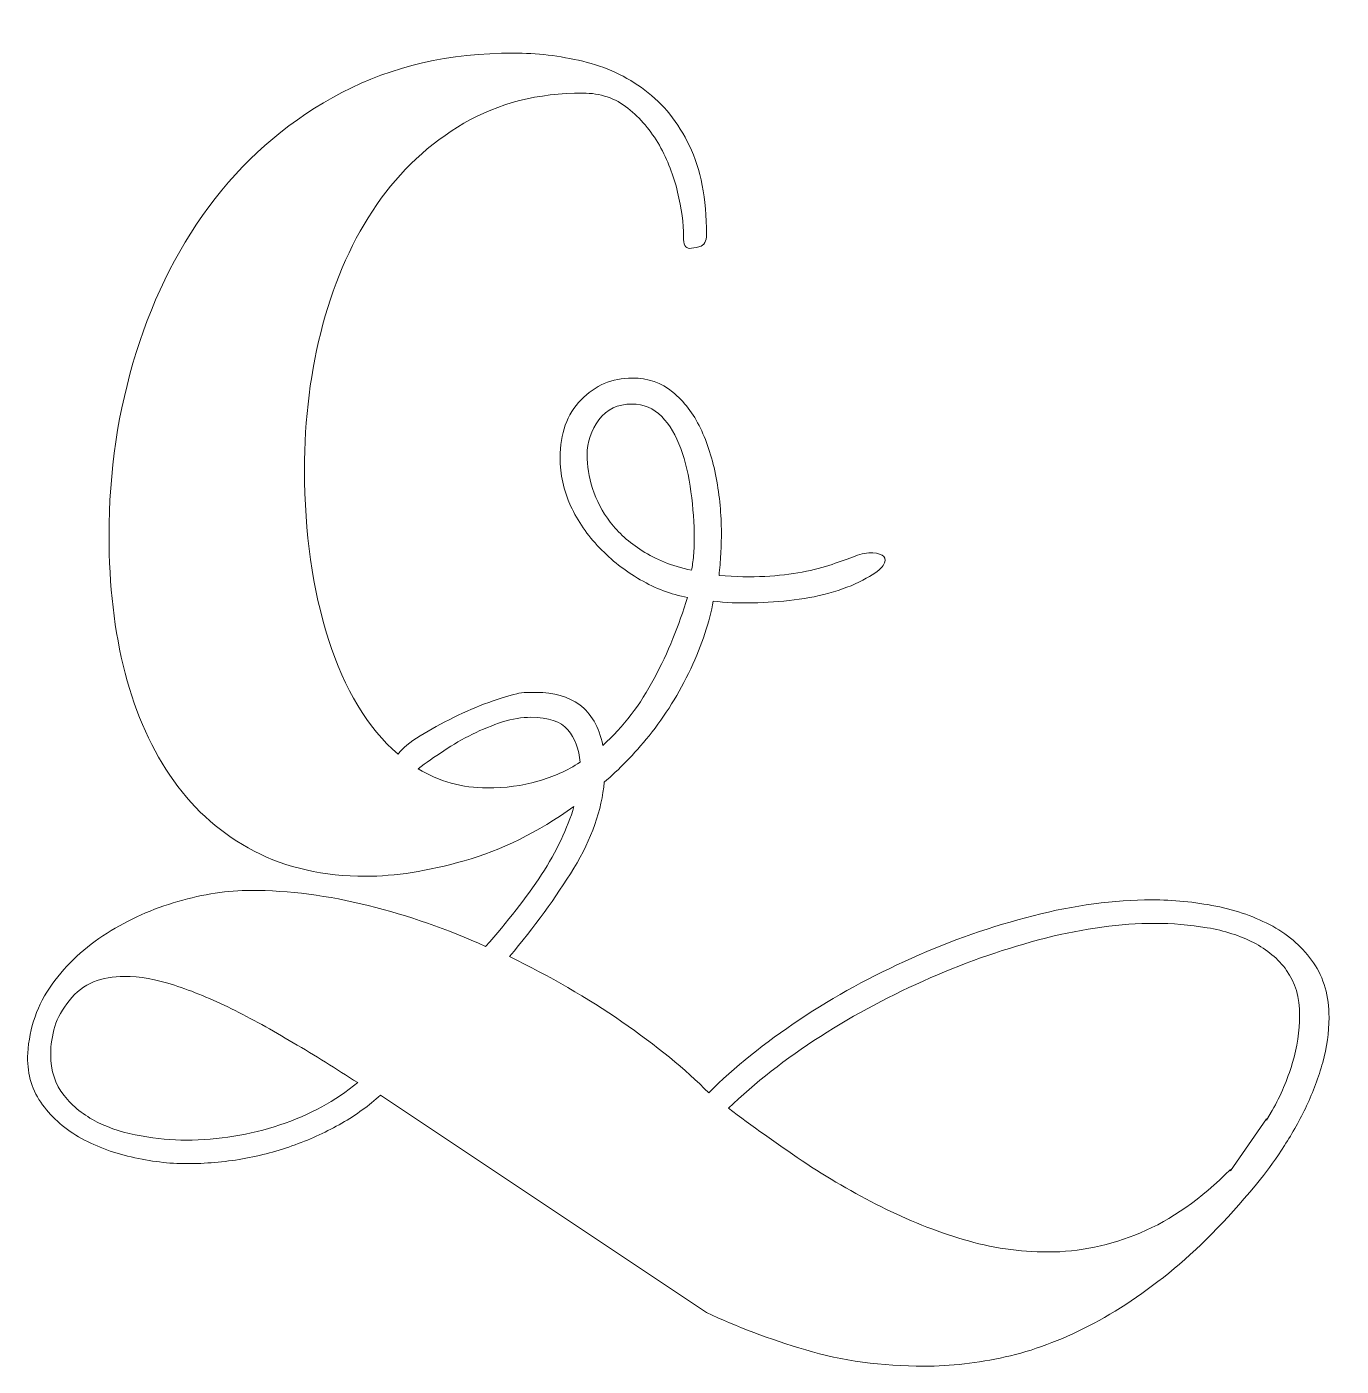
# Model space of a CAD drawing. Header units: millimetres. Extents: x -989 to 989, y -553 to 553.
# Drawn here: x 430.2 to 461.77, y 87.07 to 119.24 of the extents above; entities that cross this region are included whole.
import ezdxf

# ---------------------------------------------------------------- set-up
doc = ezdxf.new("R2010")
doc.units = ezdxf.units.MM
doc.header["$MEASUREMENT"] = 0
doc.layers.add('Camada 1', color=7, linetype='Continuous')

msp = doc.modelspace()

# ---------------------------------------------------------------- linework, layer by layer
at = {"layer": 'Camada 1', "color": 250, "lineweight": 9}
for points, knots in [([(466.1246, 133.9325), (466.6877, 133.9325), (467.237, 133.873), (467.7725, 133.754), (467.7725, 133.754), (468.3127, 133.6305), (468.8437, 133.4748), (469.3701, 133.2826), (469.3701, 133.2826), (469.3701, 133.2826), (469.9881, 133.0902), (469.9881, 133.0902), (469.9881, 133.0902), (470.1849, 133.4931), (470.3451, 134.0516), (470.4779, 134.7656), (470.4779, 134.7656), (470.6107, 135.4798), (470.7343, 136.2808), (470.8578, 137.1781), (470.8578, 137.1781), (470.9768, 138.0753), (471.1096, 139.032), (471.2606, 140.0391), (471.2606, 140.0391), (471.4072, 141.0507), (471.5949, 142.0578), (471.8238, 143.0603), (471.8238, 143.0603), (472.0572, 144.0627), (472.341, 145.0195), (472.6843, 145.9351), (472.6843, 145.9351), (473.0276, 146.8506), (473.4625, 147.6654), (473.9889, 148.3749), (473.9889, 148.3749), (474.0256, 148.4207), (474.0713, 148.4848), (474.1355, 148.5718), (474.1355, 148.5718), (474.1995, 148.6541), (474.2681, 148.7319), (474.3506, 148.8006), (474.3506, 148.8006), (473.7418, 148.6999), (473.078, 148.5489), (472.3593, 148.3565), (472.3593, 148.3565), (471.6407, 148.1598), (470.9082, 147.9125), (470.162, 147.6104), (470.162, 147.6104), (469.4205, 147.3037), (468.688, 146.9512), (467.9648, 146.5439), (467.9648, 146.5439), (467.2461, 146.1364), (466.5869, 145.6741), (465.9919, 145.1477), (465.9919, 145.1477), (465.8316, 145.0103), (465.6576, 144.841), (465.47, 144.6488), (465.47, 144.6488), (465.2777, 144.4519), (465.1038, 144.2459), (464.9344, 144.0216), (464.9344, 144.0216), (464.7696, 143.7973), (464.6323, 143.573), (464.5179, 143.3441), (464.5179, 143.3441), (464.4035, 143.1152), (464.3439, 142.8909), (464.3439, 142.6758), (464.3439, 142.6758), (464.3439, 142.4698), (464.3942, 142.2913), (464.4996, 142.1402), (464.4996, 142.1402), (464.6002, 141.9937), (464.733, 141.8747), (464.8978, 141.7877), (464.8978, 141.7877), (465.0626, 141.7053), (465.2594, 141.6413), (465.4792, 141.6), (465.4792, 141.6), (465.7034, 141.5588), (465.9323, 141.5405), (466.1703, 141.5405), (466.1703, 141.5405), (466.2528, 141.5405), (466.326, 141.5451), (466.4038, 141.5497), (466.4038, 141.5497), (466.4771, 141.5543), (466.5549, 141.5588), (466.6327, 141.5726), (466.6327, 141.5726), (466.3718, 141.7786), (466.239, 142.067), (466.239, 142.4469), (466.239, 142.4469), (466.239, 142.7764), (466.3535, 143.0786), (466.5824, 143.3533), (466.5824, 143.3533), (466.8113, 143.6279), (467.1088, 143.7653), (467.4704, 143.7653), (467.4704, 143.7653), (467.6215, 143.7653), (467.7725, 143.7332), (467.9236, 143.6645), (467.9236, 143.6645), (468.0792, 143.5958), (468.2166, 143.4997), (468.3356, 143.3807), (468.3356, 143.3807), (468.4546, 143.2617), (468.5507, 143.1244), (468.6286, 142.9779), (468.6286, 142.9779), (468.7018, 142.8268), (468.7384, 142.6667), (468.7384, 142.4972), (468.7384, 142.4972), (468.7384, 142.2317), (468.6652, 142.0028), (468.5233, 141.8106), (468.5233, 141.8106), (468.3814, 141.6184), (468.1937, 141.4536), (467.9511, 141.3208), (467.9511, 141.3208), (467.713, 141.1926), (467.4475, 141.0919), (467.15, 141.0324), (467.15, 141.0324), (466.8525, 140.9683), (466.5504, 140.9363), (466.2436, 140.9363), (466.2436, 140.9363), (465.9369, 140.9363), (465.6348, 140.9683), (465.3373, 141.0324), (465.3373, 141.0324), (465.0443, 141.0919), (464.7788, 141.1926), (464.5454, 141.3208), (464.5454, 141.3208), (464.3119, 141.4536), (464.1242, 141.6275), (463.9823, 141.8381), (463.9823, 141.8381), (463.8404, 142.0486), (463.7671, 142.305), (463.7671, 142.6025), (463.7671, 142.6025), (463.7671, 142.9688), (463.8862, 143.367), (464.1197, 143.7927), (464.1197, 143.7927), (464.3531, 144.223), (464.6369, 144.603), (464.971, 144.9371), (464.971, 144.9371), (465.7492, 145.7245), (466.6419, 146.4065), (467.649, 146.9787), (467.649, 146.9787), (468.656, 147.5509), (469.7134, 148.0407), (470.8304, 148.4481), (470.8304, 148.4481), (471.9473, 148.851), (473.0917, 149.1851), (474.2636, 149.4415), (474.2636, 149.4415), (475.4354, 149.6978), (476.5798, 149.913), (477.6877, 150.0869), (477.6877, 150.0869), (477.7792, 150.0961), (477.9211, 150.1098), (478.1088, 150.1281), (478.1088, 150.1281), (478.2965, 150.1464), (478.4887, 150.151), (478.6856, 150.1373), (478.6856, 150.1373), (478.8778, 150.1281), (479.0472, 150.0869), (479.1891, 150.0274), (479.1891, 150.0274), (479.3355, 149.9633), (479.4042, 149.8581), (479.4042, 149.707), (479.4042, 149.707), (479.4042, 149.707), (479.4042, 149.6246), (479.4042, 149.6246), (479.4042, 149.6246), (479.3355, 149.4735), (479.2761, 149.3728), (479.2258, 149.3133), (479.2258, 149.3133), (479.1753, 149.2584), (479.1159, 149.2126), (479.0518, 149.176), (479.0518, 149.176), (478.9923, 149.1439), (478.9236, 149.0981), (478.855, 149.0478), (478.855, 149.0478), (478.7863, 148.9975), (478.7131, 148.915), (478.6352, 148.8006), (478.6352, 148.8006), (478.0493, 148.1689), (477.5732, 147.4045), (477.207, 146.5072), (477.207, 146.5072), (476.8407, 145.61), (476.5341, 144.6395), (476.2915, 143.5958), (476.2915, 143.5958), (476.0442, 142.5568), (475.8246, 141.4765), (475.6277, 140.355), (475.6277, 140.355), (475.4354, 139.2335), (475.2203, 138.1256), (474.9868, 137.0408), (474.9868, 137.0408), (474.7488, 135.9513), (474.4604, 134.9168), (474.1171, 133.9234), (474.1171, 133.9234), (473.7738, 132.9346), (473.3298, 132.0557), (472.7805, 131.2912), (472.7805, 131.2912), (473.7509, 130.5588), (474.6573, 129.7578), (475.4995, 128.888), (475.4995, 128.888), (476.3418, 128.0183), (477.1154, 127.1714), (477.825, 126.3475), (477.825, 126.3475), (478.3743, 126.6313), (478.9831, 126.8922), (479.656, 127.1211), (479.656, 127.1211), (480.3244, 127.35), (481.0248, 127.5468), (481.7571, 127.7116), (481.7571, 127.7116), (482.4895, 127.8764), (483.2403, 128.0046), (484.0139, 128.0915), (484.0139, 128.0915), (484.7875, 128.1739), (485.552, 128.2197), (486.3073, 128.2197), (486.3073, 128.2197), (486.6597, 128.2197), (487.0809, 128.1968), (487.5661, 128.1602), (487.5661, 128.1602), (488.0559, 128.1189), (488.5594, 128.0457), (489.0859, 127.945), (489.0859, 127.945), (489.6124, 127.8398), (490.1387, 127.707), (490.656, 127.5422), (490.656, 127.5422), (491.1779, 127.3728), (491.6448, 127.1622), (492.0567, 126.9059), (492.0567, 126.9059), (492.4688, 126.6496), (492.8029, 126.3428), (493.0547, 125.995), (493.0547, 125.995), (493.3065, 125.6471), (493.43, 125.2442), (493.43, 124.7865), (493.43, 124.7865), (493.43, 124.3836), (493.3385, 123.9946), (493.1554, 123.6192), (493.1554, 123.6192), (492.9723, 123.2392), (492.7434, 122.8867), (492.4688, 122.5526), (492.4688, 122.5526), (492.1941, 122.223), (491.8919, 121.9209), (491.5578, 121.6554), (491.5578, 121.6554), (491.2282, 121.3853), (490.9169, 121.1519), (490.6285, 120.9596), (490.6285, 120.9596), (489.3239, 120.1128), (488.0972, 119.5085), (486.9481, 119.1468), (486.9481, 119.1468), (485.7946, 118.7853), (484.7189, 118.6067), (483.7118, 118.6067), (483.7118, 118.6067), (482.897, 118.6067), (482.1234, 118.6799), (481.3909, 118.831), (481.3909, 118.831), (480.6585, 118.9775), (479.9765, 119.1835), (479.3402, 119.449), (479.3402, 119.449), (478.7038, 119.7099), (478.1271, 120.0166), (477.6144, 120.3691), (477.6144, 120.3691), (477.0971, 120.7169), (476.6531, 121.0923), (476.2731, 121.4906), (476.2731, 121.4906), (476.2731, 121.4906), (469.7638, 128.3799), (469.7638, 128.3799), (469.7638, 128.3799), (469.3655, 128.1876), (468.9169, 128.0366), (468.418, 127.9359), (468.418, 127.9359), (467.919, 127.8306), (467.4017, 127.7802), (466.8616, 127.7802), (466.8616, 127.7802), (466.6465, 127.7802), (466.358, 127.7986), (465.9964, 127.8398), (465.9964, 127.8398), (465.6348, 127.8809), (465.2503, 127.945), (464.8383, 128.0366), (464.8383, 128.0366), (464.4263, 128.1281), (464.0143, 128.2563), (463.5977, 128.4165), (463.5977, 128.4165), (463.1858, 128.5767), (462.815, 128.7782), (462.4854, 129.0162), (462.4854, 129.0162), (462.1512, 129.2588), (461.8812, 129.5426), (461.666, 129.8676), (461.666, 129.8676), (461.4554, 130.1926), (461.3502, 130.5772), (461.3502, 131.012), (461.3502, 131.012), (461.3502, 131.5247), (461.5104, 131.9687), (461.8308, 132.3349), (461.8308, 132.3349), (462.1512, 132.7012), (462.554, 133.0033), (463.0347, 133.2459), (463.0347, 133.2459), (463.5154, 133.4839), (464.0327, 133.6625), (464.5866, 133.7677), (464.5866, 133.7677), (465.1404, 133.8776), (465.6531, 133.9325), (466.1246, 133.9325)], [0, 0, 0, 0, 0.0103093, 0.0103093, 0.0103093, 0.0103093, 0.0206186, 0.0206186, 0.0206186, 0.0206186, 0.0309278, 0.0309278, 0.0309278, 0.0309278, 0.0412371, 0.0412371, 0.0412371, 0.0412371, 0.0515464, 0.0515464, 0.0515464, 0.0515464, 0.0618557, 0.0618557, 0.0618557, 0.0618557, 0.0721649, 0.0721649, 0.0721649, 0.0721649, 0.0824742, 0.0824742, 0.0824742, 0.0824742, 0.0927835, 0.0927835, 0.0927835, 0.0927835, 0.1030928, 0.1030928, 0.1030928, 0.1030928, 0.1134021, 0.1134021, 0.1134021, 0.1134021, 0.1237113, 0.1237113, 0.1237113, 0.1237113, 0.1340206, 0.1340206, 0.1340206, 0.1340206, 0.1443299, 0.1443299, 0.1443299, 0.1443299, 0.1546392, 0.1546392, 0.1546392, 0.1546392, 0.1649485, 0.1649485, 0.1649485, 0.1649485, 0.1752577, 0.1752577, 0.1752577, 0.1752577, 0.185567, 0.185567, 0.185567, 0.185567, 0.1958763, 0.1958763, 0.1958763, 0.1958763, 0.2061856, 0.2061856, 0.2061856, 0.2061856, 0.2164948, 0.2164948, 0.2164948, 0.2164948, 0.2268041, 0.2268041, 0.2268041, 0.2268041, 0.2371134, 0.2371134, 0.2371134, 0.2371134, 0.2474227, 0.2474227, 0.2474227, 0.2474227, 0.257732, 0.257732, 0.257732, 0.257732, 0.2680412, 0.2680412, 0.2680412, 0.2680412, 0.2783505, 0.2783505, 0.2783505, 0.2783505, 0.2886598, 0.2886598, 0.2886598, 0.2886598, 0.2989691, 0.2989691, 0.2989691, 0.2989691, 0.3092784, 0.3092784, 0.3092784, 0.3092784, 0.3195876, 0.3195876, 0.3195876, 0.3195876, 0.3298969, 0.3298969, 0.3298969, 0.3298969, 0.3402062, 0.3402062, 0.3402062, 0.3402062, 0.3505155, 0.3505155, 0.3505155, 0.3505155, 0.3608247, 0.3608247, 0.3608247, 0.3608247, 0.371134, 0.371134, 0.371134, 0.371134, 0.3814433, 0.3814433, 0.3814433, 0.3814433, 0.3917526, 0.3917526, 0.3917526, 0.3917526, 0.4020619, 0.4020619, 0.4020619, 0.4020619, 0.4123711, 0.4123711, 0.4123711, 0.4123711, 0.4226804, 0.4226804, 0.4226804, 0.4226804, 0.4329897, 0.4329897, 0.4329897, 0.4329897, 0.443299, 0.443299, 0.443299, 0.443299, 0.4536082, 0.4536082, 0.4536082, 0.4536082, 0.4639175, 0.4639175, 0.4639175, 0.4639175, 0.4742268, 0.4742268, 0.4742268, 0.4742268, 0.4845361, 0.4845361, 0.4845361, 0.4845361, 0.4948454, 0.4948454, 0.4948454, 0.4948454, 0.5051546, 0.5051546, 0.5051546, 0.5051546, 0.5154639, 0.5154639, 0.5154639, 0.5154639, 0.5257732, 0.5257732, 0.5257732, 0.5257732, 0.5360825, 0.5360825, 0.5360825, 0.5360825, 0.5463918, 0.5463918, 0.5463918, 0.5463918, 0.556701, 0.556701, 0.556701, 0.556701, 0.5670103, 0.5670103, 0.5670103, 0.5670103, 0.5773196, 0.5773196, 0.5773196, 0.5773196, 0.5876289, 0.5876289, 0.5876289, 0.5876289, 0.5979381, 0.5979381, 0.5979381, 0.5979381, 0.6082474, 0.6082474, 0.6082474, 0.6082474, 0.6185567, 0.6185567, 0.6185567, 0.6185567, 0.628866, 0.628866, 0.628866, 0.628866, 0.6391753, 0.6391753, 0.6391753, 0.6391753, 0.6494845, 0.6494845, 0.6494845, 0.6494845, 0.6597938, 0.6597938, 0.6597938, 0.6597938, 0.6701031, 0.6701031, 0.6701031, 0.6701031, 0.6804124, 0.6804124, 0.6804124, 0.6804124, 0.6907216, 0.6907216, 0.6907216, 0.6907216, 0.7010309, 0.7010309, 0.7010309, 0.7010309, 0.7113402, 0.7113402, 0.7113402, 0.7113402, 0.7216495, 0.7216495, 0.7216495, 0.7216495, 0.7319588, 0.7319588, 0.7319588, 0.7319588, 0.742268, 0.742268, 0.742268, 0.742268, 0.7525773, 0.7525773, 0.7525773, 0.7525773, 0.7628866, 0.7628866, 0.7628866, 0.7628866, 0.7731959, 0.7731959, 0.7731959, 0.7731959, 0.7835052, 0.7835052, 0.7835052, 0.7835052, 0.7938144, 0.7938144, 0.7938144, 0.7938144, 0.8041237, 0.8041237, 0.8041237, 0.8041237, 0.814433, 0.814433, 0.814433, 0.814433, 0.8247423, 0.8247423, 0.8247423, 0.8247423, 0.8350515, 0.8350515, 0.8350515, 0.8350515, 0.8453608, 0.8453608, 0.8453608, 0.8453608, 0.8556701, 0.8556701, 0.8556701, 0.8556701, 0.8659794, 0.8659794, 0.8659794, 0.8659794, 0.8762887, 0.8762887, 0.8762887, 0.8762887, 0.8865979, 0.8865979, 0.8865979, 0.8865979, 0.8969072, 0.8969072, 0.8969072, 0.8969072, 0.9072165, 0.9072165, 0.9072165, 0.9072165, 0.9175258, 0.9175258, 0.9175258, 0.9175258, 0.9278351, 0.9278351, 0.9278351, 0.9278351, 0.9381443, 0.9381443, 0.9381443, 0.9381443, 0.9484536, 0.9484536, 0.9484536, 0.9484536, 0.9587629, 0.9587629, 0.9587629, 0.9587629, 0.9690722, 0.9690722, 0.9690722, 0.9690722, 0.9793814, 0.9793814, 0.9793814, 0.9793814, 1, 1, 1, 1]), ([(446.6877, 105.4445), (446.6075, 104.9495), (446.4237, 104.4074), (446.1503, 103.8181), (446.1503, 103.8181), (445.8721, 103.2289), (445.5373, 102.6915), (445.1508, 102.2105), (445.1508, 102.2105), (444.7831, 101.7627), (444.4249, 101.3903), (444.0712, 101.098), (444.0712, 101.098), (444.0147, 100.4239), (443.7695, 99.7356), (443.3405, 99.0284), (443.3405, 99.0284), (442.9068, 98.3213), (442.393, 97.6142), (441.7943, 96.907), (441.7943, 96.907), (442.7701, 96.4356), (443.6706, 95.9123), (444.4955, 95.3418), (444.4955, 95.3418), (445.3206, 94.7714), (446.0183, 94.201), (446.5839, 93.6353), (446.5839, 93.6353), (447.1968, 94.2482), (447.9228, 94.8328), (448.7667, 95.3938), (448.7667, 95.3938), (449.6058, 95.9548), (450.5062, 96.445), (451.4585, 96.8693), (451.4585, 96.8693), (452.4155, 97.2983), (453.3866, 97.633), (454.3766, 97.8876), (454.3766, 97.8876), (455.3667, 98.1422), (456.3142, 98.2695), (457.2194, 98.2695), (457.2194, 98.2695), (457.738, 98.2695), (458.2518, 98.2176), (458.7609, 98.1186), (458.7609, 98.1186), (459.2653, 98.0196), (459.7226, 97.8546), (460.1281, 97.633), (460.1281, 97.633), (460.5334, 97.4067), (460.8635, 97.1144), (461.1086, 96.7561), (461.1086, 96.7561), (461.3585, 96.3978), (461.481, 95.9594), (461.481, 95.4409), (461.481, 95.4409), (461.481, 95.0825), (461.4292, 94.729), (461.3301, 94.366), (461.3301, 94.366), (461.2312, 94.0077), (461.0992, 93.6589), (460.9436, 93.3242), (460.9436, 93.3242), (460.7833, 92.9895), (460.6042, 92.6689), (460.4109, 92.3671), (460.4109, 92.3671), (460.2177, 92.0654), (460.0243, 91.8015), (459.8358, 91.561), (459.8358, 91.561), (459.1427, 90.7031), (458.4498, 89.9865), (457.7614, 89.4114), (457.7614, 89.4114), (457.0685, 88.8409), (456.3849, 88.3789), (455.7108, 88.0347), (455.7108, 88.0347), (455.032, 87.6859), (454.3625, 87.4361), (453.7025, 87.2899), (453.7025, 87.2899), (453.0425, 87.1438), (452.3966, 87.0683), (451.7602, 87.0683), (451.7602, 87.0683), (450.7325, 87.0683), (449.7849, 87.2004), (448.9128, 87.4597), (448.9128, 87.4597), (448.0406, 87.719), (447.2439, 88.0159), (446.5274, 88.36), (446.5274, 88.36), (446.5274, 88.36), (438.697, 93.5787), (438.697, 93.5787), (438.697, 93.5787), (438.4235, 93.3289), (438.1172, 93.1073), (437.7683, 92.9046), (437.7683, 92.9046), (437.4195, 92.7066), (437.047, 92.5322), (436.6463, 92.3861), (436.6463, 92.3861), (436.2455, 92.2352), (435.8213, 92.1268), (435.3829, 92.0466), (435.3829, 92.0466), (434.9398, 91.9712), (434.4919, 91.9335), (434.044, 91.9335), (434.044, 91.9335), (433.6197, 91.9335), (433.1766, 91.9853), (432.7099, 92.0938), (432.7099, 92.0938), (432.2478, 92.1975), (431.8236, 92.3625), (431.4465, 92.5794), (431.4465, 92.5794), (431.0693, 92.7962), (430.7676, 93.0743), (430.5366, 93.4091), (430.5366, 93.4091), (430.3056, 93.7484), (430.2019, 94.1397), (430.2255, 94.5876), (430.2255, 94.5876), (430.2631, 95.2004), (430.4565, 95.752), (430.8101, 96.2423), (430.8101, 96.2423), (431.1636, 96.7279), (431.602, 97.138), (432.13, 97.468), (432.13, 97.468), (432.6533, 97.798), (433.219, 98.0526), (433.8318, 98.2317), (433.8318, 98.2317), (434.4448, 98.4061), (435.0293, 98.4957), (435.5856, 98.4957), (435.5856, 98.4957), (436.5048, 98.4957), (437.443, 98.3731), (438.4047, 98.1327), (438.4047, 98.1327), (439.3664, 97.8923), (440.3046, 97.567), (441.2239, 97.1521), (441.2239, 97.1521), (441.7519, 97.7415), (442.1997, 98.3165), (442.5674, 98.8775), (442.5674, 98.8775), (442.9304, 99.4385), (443.1897, 99.9855), (443.3453, 100.5135), (443.3453, 100.5135), (442.4731, 99.8911), (441.5963, 99.4527), (440.71, 99.2076), (440.71, 99.2076), (439.8284, 98.9577), (439.0411, 98.8351), (438.3434, 98.8351), (438.3434, 98.8351), (437.3299, 98.8351), (436.4389, 99.0378), (435.6657, 99.4385), (435.6657, 99.4385), (434.8973, 99.8393), (434.2514, 100.4003), (433.7329, 101.1263), (433.7329, 101.1263), (433.2143, 101.8522), (432.823, 102.7149), (432.5637, 103.7144), (432.5637, 103.7144), (432.3044, 104.7185), (432.1772, 105.8217), (432.1772, 107.0239), (432.1772, 107.0239), (432.1772, 108.5559), (432.394, 110.022), (432.8324, 111.4175), (432.8324, 111.4175), (433.2662, 112.813), (433.8978, 114.0481), (434.7276, 115.1135), (434.7276, 115.1135), (435.5573, 116.1789), (436.5708, 117.0275), (437.773, 117.6592), (437.773, 117.6592), (438.9751, 118.2909), (440.3517, 118.6068), (441.8933, 118.6068), (441.8933, 118.6068), (442.4496, 118.6068), (443.0011, 118.5408), (443.5574, 118.4087), (443.5574, 118.4087), (444.109, 118.2815), (444.6087, 118.0505), (445.0471, 117.7158), (445.0471, 117.7158), (445.4903, 117.3857), (445.8486, 116.9426), (446.1173, 116.3816), (446.1173, 116.3816), (446.3906, 115.8206), (446.5274, 115.1135), (446.5274, 114.2508), (446.5274, 114.2508), (446.5274, 114.0857), (446.4708, 113.9868), (446.3671, 113.9585), (446.3671, 113.9585), (446.2587, 113.9302), (446.1785, 113.9161), (446.1173, 113.9161), (446.1173, 113.9161), (446.0229, 113.9161), (445.9758, 114.0103), (445.9758, 114.1989), (445.9758, 114.1989), (445.9758, 114.5148), (445.9287, 114.873), (445.8344, 115.2691), (445.8344, 115.2691), (445.7401, 115.6603), (445.5939, 116.0375), (445.396, 116.3911), (445.396, 116.3911), (445.1932, 116.7447), (444.9434, 117.0416), (444.6417, 117.2821), (444.6417, 117.2821), (444.34, 117.5225), (443.9817, 117.645), (443.5574, 117.645), (443.5574, 117.645), (442.4826, 117.645), (441.5302, 117.4047), (440.7005, 116.9191), (440.7005, 116.9191), (439.8708, 116.4382), (439.1731, 115.7829), (438.6074, 114.9674), (438.6074, 114.9674), (438.0417, 114.1471), (437.608, 113.1854), (437.3157, 112.0916), (437.3157, 112.0916), (437.0187, 110.9932), (436.8725, 109.8288), (436.8725, 108.5889), (436.8725, 108.5889), (436.8725, 107.0804), (437.0658, 105.7274), (437.4477, 104.5252), (437.4477, 104.5252), (437.8296, 103.3231), (438.3859, 102.4038), (439.1213, 101.7674), (439.1213, 101.7674), (439.225, 101.9088), (439.4041, 102.055), (439.6493, 102.2105), (439.6493, 102.2105), (439.8992, 102.3614), (440.1679, 102.5076), (440.4554, 102.6489), (440.4554, 102.6489), (440.743, 102.7904), (441.0258, 102.913), (441.304, 103.012), (441.304, 103.012), (441.5821, 103.111), (441.8037, 103.1817), (441.9687, 103.2147), (441.9687, 103.2147), (442.0394, 103.2383), (442.1196, 103.2524), (442.2139, 103.2524), (442.2139, 103.2524), (442.3081, 103.2524), (442.3883, 103.2524), (442.4448, 103.2524), (442.4448, 103.2524), (442.8597, 103.2524), (443.2038, 103.1534), (443.482, 102.9506), (443.482, 102.9506), (443.7554, 102.7527), (443.9439, 102.4274), (444.0383, 101.9796), (444.0383, 101.9796), (444.5333, 102.4274), (444.9434, 102.9648), (445.2734, 103.5871), (445.2734, 103.5871), (445.6034, 104.2141), (445.8674, 104.8599), (446.0701, 105.5341), (446.0701, 105.5341), (445.6788, 105.6048), (445.3016, 105.7462), (444.9387, 105.9584), (444.9387, 105.9584), (444.571, 106.1706), (444.2457, 106.4251), (443.9581, 106.7268), (443.9581, 106.7268), (443.6658, 107.0239), (443.4395, 107.3632), (443.2651, 107.731), (443.2651, 107.731), (443.0954, 108.1033), (443.0106, 108.49), (443.0106, 108.8906), (443.0106, 108.8906), (443.0106, 109.4706), (443.1802, 109.9325), (443.515, 110.2767), (443.515, 110.2767), (443.8497, 110.6255), (444.2598, 110.7999), (444.7454, 110.7999), (444.7454, 110.7999), (445.1225, 110.7999), (445.4478, 110.6868), (445.7166, 110.4652), (445.7166, 110.4652), (445.9899, 110.2389), (446.2115, 109.9514), (446.3812, 109.5978), (446.3812, 109.5978), (446.5509, 109.2443), (446.6783, 108.8482), (446.7631, 108.4051), (446.7631, 108.4051), (446.8432, 107.962), (446.8856, 107.5235), (446.8856, 107.0898), (446.8856, 107.0898), (446.8856, 106.9248), (446.881, 106.7504), (446.8716, 106.576), (446.8716, 106.576), (446.8621, 106.3968), (446.848, 106.2271), (446.8291, 106.0621), (446.8291, 106.0621), (447.2298, 106.0291), (447.5975, 106.0197), (447.9276, 106.0385), (447.9276, 106.0385), (448.2575, 106.0527), (448.5546, 106.0904), (448.8279, 106.1422), (448.8279, 106.1422), (449.0966, 106.1942), (449.3371, 106.2554), (449.5445, 106.3261), (449.5445, 106.3261), (449.7472, 106.3968), (449.9358, 106.4629), (450.1008, 106.5241), (450.1008, 106.5241), (450.2516, 106.5807), (450.3931, 106.609), (450.5251, 106.6043), (450.5251, 106.6043), (450.6524, 106.5948), (450.742, 106.5665), (450.7891, 106.5147), (450.7891, 106.5147), (450.8362, 106.4629), (450.8315, 106.3921), (450.7702, 106.3026), (450.7702, 106.3026), (450.7136, 106.213), (450.5769, 106.1092), (450.3648, 105.9914), (450.3648, 105.9914), (450.1432, 105.8641), (449.8793, 105.7557), (449.5776, 105.6662), (449.5776, 105.6662), (449.2758, 105.5766), (448.9646, 105.5105), (448.6347, 105.4728), (448.6347, 105.4728), (448.3047, 105.4304), (447.97, 105.4069), (447.6353, 105.4021), (447.6353, 105.4021), (447.2958, 105.3927), (446.9847, 105.4069), (446.6877, 105.4445)], [0, 0, 0, 0, 0.0096154, 0.0096154, 0.0096154, 0.0096154, 0.0192308, 0.0192308, 0.0192308, 0.0192308, 0.0288462, 0.0288462, 0.0288462, 0.0288462, 0.0384615, 0.0384615, 0.0384615, 0.0384615, 0.0480769, 0.0480769, 0.0480769, 0.0480769, 0.0576923, 0.0576923, 0.0576923, 0.0576923, 0.0673077, 0.0673077, 0.0673077, 0.0673077, 0.0769231, 0.0769231, 0.0769231, 0.0769231, 0.0865385, 0.0865385, 0.0865385, 0.0865385, 0.0961538, 0.0961538, 0.0961538, 0.0961538, 0.1057692, 0.1057692, 0.1057692, 0.1057692, 0.1153846, 0.1153846, 0.1153846, 0.1153846, 0.125, 0.125, 0.125, 0.125, 0.1346154, 0.1346154, 0.1346154, 0.1346154, 0.1442308, 0.1442308, 0.1442308, 0.1442308, 0.1538462, 0.1538462, 0.1538462, 0.1538462, 0.1634615, 0.1634615, 0.1634615, 0.1634615, 0.1730769, 0.1730769, 0.1730769, 0.1730769, 0.1826923, 0.1826923, 0.1826923, 0.1826923, 0.1923077, 0.1923077, 0.1923077, 0.1923077, 0.2019231, 0.2019231, 0.2019231, 0.2019231, 0.2115385, 0.2115385, 0.2115385, 0.2115385, 0.2211538, 0.2211538, 0.2211538, 0.2211538, 0.2307692, 0.2307692, 0.2307692, 0.2307692, 0.2403846, 0.2403846, 0.2403846, 0.2403846, 0.25, 0.25, 0.25, 0.25, 0.2596154, 0.2596154, 0.2596154, 0.2596154, 0.2692308, 0.2692308, 0.2692308, 0.2692308, 0.2788462, 0.2788462, 0.2788462, 0.2788462, 0.2884615, 0.2884615, 0.2884615, 0.2884615, 0.2980769, 0.2980769, 0.2980769, 0.2980769, 0.3076923, 0.3076923, 0.3076923, 0.3076923, 0.3173077, 0.3173077, 0.3173077, 0.3173077, 0.3269231, 0.3269231, 0.3269231, 0.3269231, 0.3365385, 0.3365385, 0.3365385, 0.3365385, 0.3461538, 0.3461538, 0.3461538, 0.3461538, 0.3557692, 0.3557692, 0.3557692, 0.3557692, 0.3653846, 0.3653846, 0.3653846, 0.3653846, 0.375, 0.375, 0.375, 0.375, 0.3846154, 0.3846154, 0.3846154, 0.3846154, 0.3942308, 0.3942308, 0.3942308, 0.3942308, 0.4038462, 0.4038462, 0.4038462, 0.4038462, 0.4134615, 0.4134615, 0.4134615, 0.4134615, 0.4230769, 0.4230769, 0.4230769, 0.4230769, 0.4326923, 0.4326923, 0.4326923, 0.4326923, 0.4423077, 0.4423077, 0.4423077, 0.4423077, 0.4519231, 0.4519231, 0.4519231, 0.4519231, 0.4615385, 0.4615385, 0.4615385, 0.4615385, 0.4711538, 0.4711538, 0.4711538, 0.4711538, 0.4807692, 0.4807692, 0.4807692, 0.4807692, 0.4903846, 0.4903846, 0.4903846, 0.4903846, 0.5, 0.5, 0.5, 0.5, 0.5096154, 0.5096154, 0.5096154, 0.5096154, 0.5192308, 0.5192308, 0.5192308, 0.5192308, 0.5288462, 0.5288462, 0.5288462, 0.5288462, 0.5384615, 0.5384615, 0.5384615, 0.5384615, 0.5480769, 0.5480769, 0.5480769, 0.5480769, 0.5576923, 0.5576923, 0.5576923, 0.5576923, 0.5673077, 0.5673077, 0.5673077, 0.5673077, 0.5769231, 0.5769231, 0.5769231, 0.5769231, 0.5865385, 0.5865385, 0.5865385, 0.5865385, 0.5961538, 0.5961538, 0.5961538, 0.5961538, 0.6057692, 0.6057692, 0.6057692, 0.6057692, 0.6153846, 0.6153846, 0.6153846, 0.6153846, 0.625, 0.625, 0.625, 0.625, 0.6346154, 0.6346154, 0.6346154, 0.6346154, 0.6442308, 0.6442308, 0.6442308, 0.6442308, 0.6538462, 0.6538462, 0.6538462, 0.6538462, 0.6634615, 0.6634615, 0.6634615, 0.6634615, 0.6730769, 0.6730769, 0.6730769, 0.6730769, 0.6826923, 0.6826923, 0.6826923, 0.6826923, 0.6923077, 0.6923077, 0.6923077, 0.6923077, 0.7019231, 0.7019231, 0.7019231, 0.7019231, 0.7115385, 0.7115385, 0.7115385, 0.7115385, 0.7211538, 0.7211538, 0.7211538, 0.7211538, 0.7307692, 0.7307692, 0.7307692, 0.7307692, 0.7403846, 0.7403846, 0.7403846, 0.7403846, 0.75, 0.75, 0.75, 0.75, 0.7596154, 0.7596154, 0.7596154, 0.7596154, 0.7692308, 0.7692308, 0.7692308, 0.7692308, 0.7788462, 0.7788462, 0.7788462, 0.7788462, 0.7884615, 0.7884615, 0.7884615, 0.7884615, 0.7980769, 0.7980769, 0.7980769, 0.7980769, 0.8076923, 0.8076923, 0.8076923, 0.8076923, 0.8173077, 0.8173077, 0.8173077, 0.8173077, 0.8269231, 0.8269231, 0.8269231, 0.8269231, 0.8365385, 0.8365385, 0.8365385, 0.8365385, 0.8461538, 0.8461538, 0.8461538, 0.8461538, 0.8557692, 0.8557692, 0.8557692, 0.8557692, 0.8653846, 0.8653846, 0.8653846, 0.8653846, 0.875, 0.875, 0.875, 0.875, 0.8846154, 0.8846154, 0.8846154, 0.8846154, 0.8942308, 0.8942308, 0.8942308, 0.8942308, 0.9038462, 0.9038462, 0.9038462, 0.9038462, 0.9134615, 0.9134615, 0.9134615, 0.9134615, 0.9230769, 0.9230769, 0.9230769, 0.9230769, 0.9326923, 0.9326923, 0.9326923, 0.9326923, 0.9423077, 0.9423077, 0.9423077, 0.9423077, 0.9519231, 0.9519231, 0.9519231, 0.9519231, 0.9615385, 0.9615385, 0.9615385, 0.9615385, 0.9711538, 0.9711538, 0.9711538, 0.9711538, 0.9807692, 0.9807692, 0.9807692, 0.9807692, 1, 1, 1, 1]), ([(443.6612, 108.9566), (443.6612, 108.6974), (443.7036, 108.4286), (443.7931, 108.1458), (443.7931, 108.1458), (443.8827, 107.863), (444.0241, 107.5943), (444.2174, 107.3396), (444.2174, 107.3396), (444.4107, 107.0851), (444.6652, 106.8588), (444.9859, 106.6514), (444.9859, 106.6514), (445.3016, 106.4439), (445.693, 106.2884), (446.1644, 106.1846), (446.1644, 106.1846), (446.188, 106.279), (446.2068, 106.3968), (446.2162, 106.5429), (446.2162, 106.5429), (446.2304, 106.6938), (446.2351, 106.8258), (446.2351, 106.9437), (446.2351, 106.9437), (446.2351, 107.3066), (446.2068, 107.6838), (446.1549, 108.0657), (446.1549, 108.0657), (446.1031, 108.4476), (446.0229, 108.7964), (445.9098, 109.1075), (445.9098, 109.1075), (445.7966, 109.4186), (445.6458, 109.6779), (445.4525, 109.876), (445.4525, 109.876), (445.2546, 110.0786), (445.0189, 110.1777), (444.736, 110.1777), (444.736, 110.1777), (444.3965, 110.1777), (444.1326, 110.0504), (443.9439, 109.7958), (443.9439, 109.7958), (443.7554, 109.546), (443.6612, 109.2631), (443.6612, 108.9566)], [0, 0, 0, 0, 0.0769231, 0.0769231, 0.0769231, 0.0769231, 0.1538462, 0.1538462, 0.1538462, 0.1538462, 0.2307692, 0.2307692, 0.2307692, 0.2307692, 0.3076923, 0.3076923, 0.3076923, 0.3076923, 0.3846154, 0.3846154, 0.3846154, 0.3846154, 0.4615385, 0.4615385, 0.4615385, 0.4615385, 0.5384615, 0.5384615, 0.5384615, 0.5384615, 0.6153846, 0.6153846, 0.6153846, 0.6153846, 0.6923077, 0.6923077, 0.6923077, 0.6923077, 0.7692308, 0.7692308, 0.7692308, 0.7692308, 0.8461538, 0.8461538, 0.8461538, 0.8461538, 1, 1, 1, 1]), ([(442.3081, 102.6537), (442.096, 102.6537), (441.865, 102.616), (441.6245, 102.5406), (441.6245, 102.5406), (441.3841, 102.4604), (441.1437, 102.3662), (440.908, 102.2483), (440.908, 102.2483), (440.6723, 102.1305), (440.4412, 101.9984), (440.2197, 101.8476), (440.2197, 101.8476), (439.9934, 101.7014), (439.7907, 101.56), (439.6021, 101.4186), (439.6021, 101.4186), (440.1065, 101.1121), (440.6629, 100.9565), (441.2615, 100.9565), (441.2615, 100.9565), (441.6999, 100.9565), (442.1007, 101.0085), (442.4731, 101.1169), (442.4731, 101.1169), (442.8455, 101.2206), (443.185, 101.3762), (443.4914, 101.5741), (443.4914, 101.5741), (443.4678, 101.8947), (443.3689, 102.1539), (443.1991, 102.352), (443.1991, 102.352), (443.0294, 102.5547), (442.7324, 102.6537), (442.3081, 102.6537)], [0, 0, 0, 0, 0.1, 0.1, 0.1, 0.1, 0.2, 0.2, 0.2, 0.2, 0.3, 0.3, 0.3, 0.3, 0.4, 0.4, 0.4, 0.4, 0.5, 0.5, 0.5, 0.5, 0.6, 0.6, 0.6, 0.6, 0.7, 0.7, 0.7, 0.7, 0.8, 0.8, 0.8, 0.8, 1, 1, 1, 1]), ([(460.1186, 93.211), (460.3213, 93.574), (460.4816, 93.9511), (460.5995, 94.3424), (460.5995, 94.3424), (460.7173, 94.729), (460.7739, 95.1156), (460.7739, 95.4927), (460.7739, 95.4927), (460.7739, 95.9264), (460.6702, 96.2894), (460.4628, 96.5723), (460.4628, 96.5723), (460.2601, 96.8552), (459.9914, 97.0767), (459.6707, 97.2417), (459.6707, 97.2417), (459.3454, 97.4067), (458.973, 97.5293), (458.5535, 97.6), (458.5535, 97.6), (458.1386, 97.6707), (457.7144, 97.7037), (457.29, 97.7037), (457.29, 97.7037), (456.4792, 97.7037), (455.607, 97.5858), (454.6737, 97.3501), (454.6737, 97.3501), (453.7449, 97.1144), (452.821, 96.7939), (451.9016, 96.3932), (451.9016, 96.3932), (450.9823, 95.9924), (450.1008, 95.5257), (449.2664, 94.9883), (449.2664, 94.9883), (448.4272, 94.4509), (447.6919, 93.8757), (447.0554, 93.2629), (447.0554, 93.2629), (447.6211, 92.8386), (448.2103, 92.4191), (448.8233, 92.0042), (448.8233, 92.0042), (449.4361, 91.594), (450.0678, 91.2263), (450.7136, 90.901), (450.7136, 90.901), (451.3642, 90.5758), (452.0243, 90.3118), (452.6937, 90.1137), (452.6937, 90.1137), (453.3678, 89.911), (454.0466, 89.812), (454.7302, 89.812), (454.7302, 89.812), (455.4845, 89.812), (456.2246, 89.9676), (456.9553, 90.2741), (456.9553, 90.2741), (457.686, 90.5805), (458.4073, 91.0849), (459.1145, 91.7921), (459.1145, 91.7921), (459.1145, 91.7921), (459.1145, 91.7591), (459.1145, 91.7591), (459.1145, 91.7591), (459.1145, 91.7591), (459.9772, 93.013), (459.9772, 93.013), (459.9772, 93.013), (459.9772, 93.013), (459.9772, 92.98), (459.9772, 92.98), (459.9772, 92.98), (459.9772, 92.98), (460.1186, 93.211), (460.1186, 93.211)], [0, 0, 0, 0, 0.047619, 0.047619, 0.047619, 0.047619, 0.0952381, 0.0952381, 0.0952381, 0.0952381, 0.1428571, 0.1428571, 0.1428571, 0.1428571, 0.1904762, 0.1904762, 0.1904762, 0.1904762, 0.2380952, 0.2380952, 0.2380952, 0.2380952, 0.2857143, 0.2857143, 0.2857143, 0.2857143, 0.3333333, 0.3333333, 0.3333333, 0.3333333, 0.3809524, 0.3809524, 0.3809524, 0.3809524, 0.4285714, 0.4285714, 0.4285714, 0.4285714, 0.4761905, 0.4761905, 0.4761905, 0.4761905, 0.5238095, 0.5238095, 0.5238095, 0.5238095, 0.5714286, 0.5714286, 0.5714286, 0.5714286, 0.6190476, 0.6190476, 0.6190476, 0.6190476, 0.6666667, 0.6666667, 0.6666667, 0.6666667, 0.7142857, 0.7142857, 0.7142857, 0.7142857, 0.7619048, 0.7619048, 0.7619048, 0.7619048, 0.8095238, 0.8095238, 0.8095238, 0.8095238, 0.8571429, 0.8571429, 0.8571429, 0.8571429, 0.9047619, 0.9047619, 0.9047619, 0.9047619, 1, 1, 1, 1]), ([(431.2202, 95.8463), (431.0552, 95.6436), (430.942, 95.4409), (430.8761, 95.2287), (430.8761, 95.2287), (430.8101, 95.0119), (430.777, 94.7904), (430.777, 94.5546), (430.777, 94.5546), (430.777, 94.1633), (430.8855, 93.838), (431.0976, 93.5693), (431.0976, 93.5693), (431.3097, 93.3053), (431.5738, 93.0932), (431.8943, 92.9329), (431.8943, 92.9329), (432.2102, 92.7726), (432.5637, 92.6594), (432.9456, 92.5982), (432.9456, 92.5982), (433.3274, 92.5322), (433.6905, 92.4992), (434.0299, 92.4992), (434.0299, 92.4992), (434.8077, 92.4992), (435.5573, 92.6218), (436.2785, 92.8621), (436.2785, 92.8621), (436.9952, 93.1026), (437.6222, 93.4421), (438.1502, 93.8805), (438.1502, 93.8805), (437.6316, 94.2104), (437.1178, 94.5311), (436.6038, 94.8374), (436.6038, 94.8374), (436.09, 95.1439), (435.595, 95.4173), (435.1189, 95.653), (435.1189, 95.653), (434.6427, 95.8888), (434.1855, 96.0773), (433.747, 96.2187), (433.747, 96.2187), (433.3133, 96.3602), (432.9126, 96.4308), (432.5449, 96.4308), (432.5449, 96.4308), (432.2762, 96.4308), (432.0263, 96.3884), (431.8047, 96.2989), (431.8047, 96.2989), (431.5784, 96.2093), (431.3851, 96.0585), (431.2202, 95.8463)], [0, 0, 0, 0, 0.0666667, 0.0666667, 0.0666667, 0.0666667, 0.1333333, 0.1333333, 0.1333333, 0.1333333, 0.2, 0.2, 0.2, 0.2, 0.2666667, 0.2666667, 0.2666667, 0.2666667, 0.3333333, 0.3333333, 0.3333333, 0.3333333, 0.4, 0.4, 0.4, 0.4, 0.4666667, 0.4666667, 0.4666667, 0.4666667, 0.5333333, 0.5333333, 0.5333333, 0.5333333, 0.6, 0.6, 0.6, 0.6, 0.6666667, 0.6666667, 0.6666667, 0.6666667, 0.7333333, 0.7333333, 0.7333333, 0.7333333, 0.8, 0.8, 0.8, 0.8, 0.8666667, 0.8666667, 0.8666667, 0.8666667, 1, 1, 1, 1])]:
    msp.add_open_spline(points, degree=3, knots=knots, dxfattribs=at)

doc.saveas('drawing.dxf')
